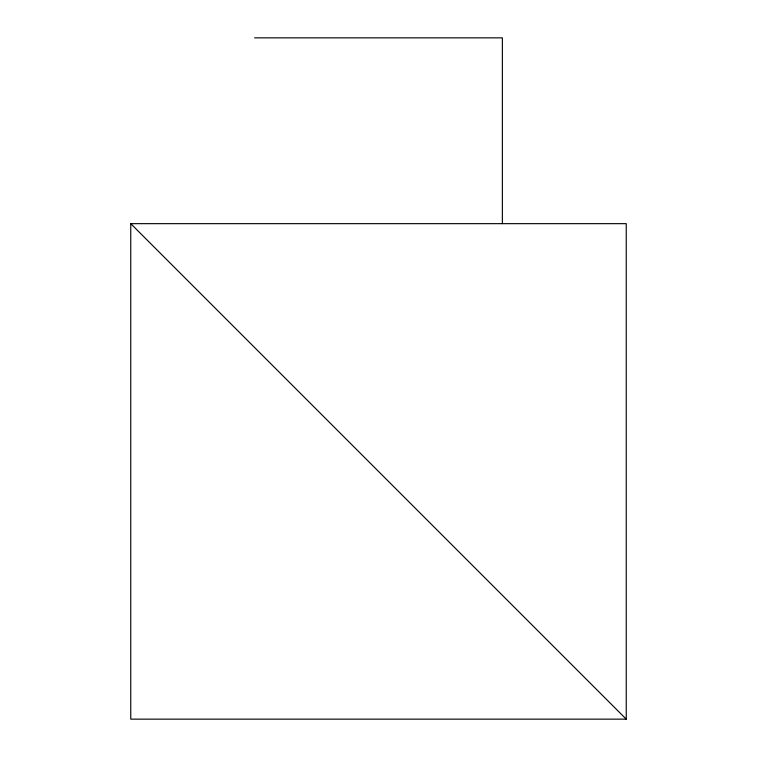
<?xml version="1.0" encoding="UTF-8"?>
<svg xmlns="http://www.w3.org/2000/svg" width="757" height="757" viewBox="0 0 757 757"><rect width="100%" height="100%" fill="white"/><g stroke="black" fill="none" stroke-linecap="round" stroke-linejoin="round"><path stroke-width="1.14" d="M254.626 37.85L502.374 37.85L502.374 223.656M130.753 223.656L626.247 223.656L626.247 719.15L130.753 719.15L130.753 223.656L626.247 719.15"/></g></svg>
